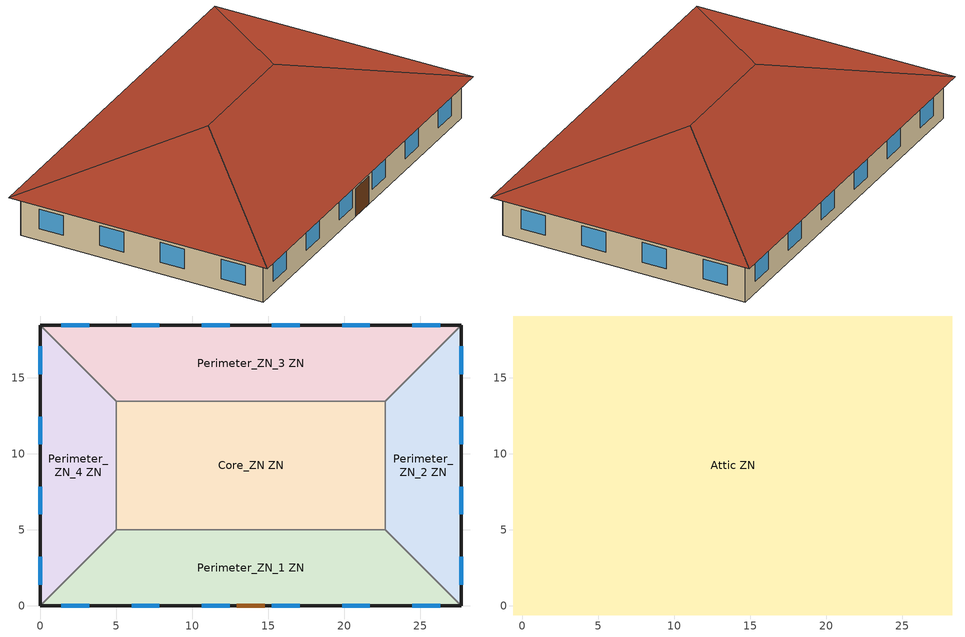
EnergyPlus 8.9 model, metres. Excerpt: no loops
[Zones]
Core_ZN ZN
 floor ground (Typical Insulated Carpeted 6in Slab Floor): 22.69,13.46 22.69,5 5,5 5,13.46 z0
 wall to Perimeter_ZN_2 ZN (Typical Interior Wall): 22.69,5 22.69,13.46 z0:3.05
 wall to Perimeter_ZN_3 ZN (Typical Interior Wall): 22.69,13.46 5,13.46 z0:3.05
 wall to Perimeter_ZN_1 ZN (Typical Interior Wall): 5,5 22.69,5 z0:3.05
 wall to Perimeter_ZN_4 ZN (Typical Interior Wall): 5,13.46 5,5 z0:3.05
Perimeter_ZN_1 ZN
 floor ground (Typical Insulated Carpeted 6in Slab Floor): 22.69,5 27.69,0 0,0 5,5 z0
 wall outside (Typical Insulated Wood Framed Exterior Wall R-11.24): 0,0 27.69,0 z0:3.05
 wall to Perimeter_ZN_2 ZN (Typical Interior Wall): 27.69,0 22.69,5 z0:3.05
 wall to Perimeter_ZN_4 ZN (Typical Interior Wall): 5,5 0,0 z0:3.05
 window (U 0.57 SHGC 0.49 Dbl Blue 6mm/6mm Air): 1.39,0 3.22,0 / 6.01,0 7.84,0 / 10.62,0 12.45,0 / 15.24,0 17.07,0 / 19.85,0 21.68,0 / 24.47,0 26.3,0 z0.9:2.42
 door (Typical Insulated Metal Door R-1.43): 12.93,0 14.76,0 z0:2.13
Perimeter_ZN_2 ZN
 floor ground (Typical Insulated Carpeted 6in Slab Floor): 27.69,18.46 27.69,0 22.69,5 22.69,13.46 z0
 wall outside (Typical Insulated Wood Framed Exterior Wall R-11.24): 27.69,0 27.69,18.46 z0:3.05
 wall to Perimeter_ZN_3 ZN (Typical Interior Wall): 27.69,18.46 22.69,13.46 z0:3.05
 window (U 0.57 SHGC 0.49 Dbl Blue 6mm/6mm Air): 27.69,1.39 27.69,3.22 / 27.69,6.01 27.69,7.84 / 27.69,10.62 27.69,12.45 / 27.69,15.24 27.69,17.07 z0.9:2.42
Perimeter_ZN_3 ZN
 floor ground (Typical Insulated Carpeted 6in Slab Floor): 27.69,18.46 22.69,13.46 5,13.46 0,18.46 z0
 wall outside (Typical Insulated Wood Framed Exterior Wall R-11.24): 27.69,18.46 0,18.46 z0:3.05
 wall to Perimeter_ZN_4 ZN (Typical Interior Wall): 0,18.46 5,13.46 z0:3.05
 window (U 0.57 SHGC 0.49 Dbl Blue 6mm/6mm Air): 26.3,18.46 24.47,18.46 / 21.68,18.46 19.85,18.46 / 17.07,18.46 15.24,18.46 / 12.45,18.46 10.62,18.46 / 7.84,18.46 6.01,18.46 / 3.22,18.46 1.39,18.46 z0.9:2.42
Perimeter_ZN_4 ZN
 floor ground (Typical Insulated Carpeted 6in Slab Floor): 0,18.46 5,13.46 5,5 0,0 z0
 wall outside (Typical Insulated Wood Framed Exterior Wall R-11.24): 0,18.46 0,0 z0:3.05
 window (U 0.57 SHGC 0.49 Dbl Blue 6mm/6mm Air): 0,17.07 0,15.24 / 0,12.45 0,10.62 / 0,7.84 0,6.01 / 0,3.22 0,1.39 z0.9:2.42
Attic ZN
 floor outside (Typical Insulated Exterior Mass Floor R-13.51): 28.29,19.06 28.29,-0.6 27.69,0 27.69,18.46 z3.05; 28.29,19.06 27.69,18.46 0,18.46 -0.6,19.06 z3.05; 27.69,0 28.29,-0.6 -0.6,-0.6 0,0 z3.05; -0.6,19.06 0,18.46 0,0 -0.6,-0.6 z3.05
 floor to Core_ZN ZN (Typical Interior Floor): 22.69,13.46 22.69,5 5,5 5,13.46 z3.05
 floor to Perimeter_ZN_2 ZN (Typical Interior Floor): 27.69,18.46 27.69,0 22.69,5 22.69,13.46 z3.05
 floor to Perimeter_ZN_3 ZN (Typical Interior Floor): 27.69,18.46 22.69,13.46 5,13.46 0,18.46 z3.05
 floor to Perimeter_ZN_1 ZN (Typical Interior Floor): 22.69,5 27.69,0 0,0 5,5 z3.05
 floor to Perimeter_ZN_4 ZN (Typical Interior Floor): 0,18.46 5,13.46 5,5 0,0 z3.05
 roof outside (Typical Wood Joist Attic Floor R-29.41): 18.46,9.23,6.33 28.29,-0.6,3.05 28.29,19.06,3.05; 18.46,9.23,6.33 28.29,19.06,3.05 -0.6,19.06,3.05 9.23,9.23,6.33; 9.23,9.23,6.33 -0.6,-0.6,3.05 28.29,-0.6,3.05 18.46,9.23,6.33; 9.23,9.23,6.33 -0.6,19.06,3.05 -0.6,-0.6,3.05
[Building]
-SmallOffice-ASHRAE 169-2006-5A created: 2018-07-06 09:27:33 -0400: North Axis {deg}=0; Terrain=City; Loads Convergence Tolerance Value=0.04; Temperature Convergence Tolerance Value {deltaC}=0.2; Solar Distribution=FullInteriorAndExterior; Maximum Number of Warmup Days=25; Minimum Number of Warmup Days=6
[Site:Location]
Chicago Ohare Intl Ap_IL_USA: Latitude {deg}=41.98; Longitude {deg}=-87.92; Time Zone {hr}=-6; Elevation {m}=201
[Site:GroundTemperature:BuildingSurface]
19.27, 19.18, 19.29, 19.59, 19.96, 22.25, 22.94, 23.08, 23.06, 20.85, 20.16, 19.63
[Site:WaterMainsTemperature]
Calculation Method=Correlation; Annual Average Outdoor Air Temperature {C}=9.925; Maximum Difference In Monthly Average Outdoor Air Temperatures {deltaC}=28.7
[SizingPeriod:DesignDay] Day of Month=21; Dry-Bulb Temperature Range Modifier Type=DefaultMultipliers; Humidity Condition Type=Wetbulb; Barometric Pressure {Pa}=98934; Rain Indicator=No; Snow Indicator=No; Daylight Saving Time Indicator=No
Name | Month | Day Type | Maximum Dry-Bulb Temperature {C} | Daily Dry-Bulb Temperature Range {deltaC} | Wetbulb or DewPoint at Maximum Dry-Bulb {C} | Wind Speed {m/s} | Wind Direction {deg} | Solar Model Indicator | ASHRAE Clear Sky Optical Depth for Beam Irradiance (taub) | ASHRAE Clear Sky Optical Depth for Diffuse Irradiance (taud) | Sky Clearness
Chicago Ohare Intl Ap Ann Clg .4% Condns DB=>MWB | 7 | SummerDesignDay | 33.3 | 10.5 | 23.7 | 5.2 | 230 | ASHRAETau | 0.455 | 2.05
Chicago Ohare Intl Ap Ann Htg 99.6% Condns DB | 1 | WinterDesignDay | -20 | 0 | -20 | 4.9 | 270 | ASHRAEClearSky |  |  | 0
[Material] Thermal Absorptance=0.9; Solar Absorptance=0.7
Name | Roughness | Thickness {m} | Conductivity {W/m-K} | Density {kg/m3} | Specific Heat {J/kg-K} | Visible Absorptance
100mm Normalweight concrete floor | MediumSmooth | 0.1016 | 2.31 | 2322 | 832 | 0.7
25mm Stucco | Smooth | 0.0254 | 0.72 | 1856 | 840 | 0.7
4 in. Normalweight Concrete Floor | MediumRough | 0.1016 | 2.31 | 2322 | 832 | 0.7
5/8 in. Gypsum Board | MediumSmooth | 0.0159 | 0.16 | 800 | 1090 | 0.7
6 in. Normalweight Concrete Floor | MediumRough | 0.1524 | 2.31 | 2322 | 832 | 0.7
F08 Metal surface | Smooth | 0.0008 | 45.28 | 7824 | 500 | 0.7
G01 13mm gypsum board | Smooth | 0.0127 | 0.16 | 800 | 1090 | 0.5
Std Wood 6inch | MediumSmooth | 0.15 | 0.12 | 540 | 1210 | 0.7
[Material:NoMass] Thermal Absorptance=0.9; Solar Absorptance=0.7
Name | Roughness | Thermal Resistance {m2-K/W} | Visible Absorptance
CP02 CARPET PAD | VeryRough | 0.21648 | 0.8
Typical Carpet Pad | Smooth | 0.21648 | 0.8
Typical Insulation R-0.58 | Smooth | 0.101875 | 0.7
Typical Insulation R-10.94 | Smooth | 1.92744 | 0.7
Typical Insulation R-27.78 | Smooth | 4.8919 | 0.7
Typical Insulation R-9.06 | Smooth | 1.59504 | 0.7
[WindowMaterial:Gas]
AIR 6MM: Gas Type=Air; Thickness {m}=0.0063
[WindowMaterial:Glazing] Optical Data Type=SpectralAverage; Thickness {m}=0.006; Infrared Transmittance at Normal Incidence=0; Front Side Infrared Hemispherical Emissivity=0.84; Back Side Infrared Hemispherical Emissivity=0.84; Conductivity {W/m-K}=0.9; Dirt Correction Factor for Solar and Visible Transmittance=1; Solar Diffusing=No
Name | Solar Transmittance at Normal Incidence | Front Side Solar Reflectance at Normal Incidence | Back Side Solar Reflectance at Normal Incidence | Visible Transmittance at Normal Incidence | Front Side Visible Reflectance at Normal Incidence | Back Side Visible Reflectance at Normal Incidence
BLUE 6MM | 0.48 | 0.05 | 0.05 | 0.57 | 0.06 | 0.06
CLEAR 6MM | 0.775 | 0.071 | 0.071 | 0.881 | 0.08 | 0.08
[Construction]
InteriorFurnishings: Std Wood 6inch
Typical Insulated Carpeted 6in Slab Floor: 6 in. Normalweight Concrete Floor, Typical Carpet Pad
Typical Insulated Exterior Mass Floor R-13.51: Typical Insulation R-10.94, 4 in. Normalweight Concrete Floor, Typical Carpet Pad
Typical Insulated Metal Door R-1.43: F08 Metal surface, Typical Insulation R-0.58
Typical Insulated Wood Framed Exterior Wall R-11.24: 25mm Stucco, 5/8 in. Gypsum Board, Typical Insulation R-9.06, 5/8 in. Gypsum Board
Typical Interior Floor: 100mm Normalweight concrete floor, CP02 CARPET PAD
Typical Interior Wall: G01 13mm gypsum board, G01 13mm gypsum board
Typical Wood Joist Attic Floor R-29.41: 5/8 in. Gypsum Board, Typical Insulation R-27.78
U 0.57 SHGC 0.49 Dbl Blue 6mm/6mm Air: BLUE 6MM, AIR 6MM, CLEAR 6MM
[Zone]
Name | Part of Total Floor Area
Attic ZN | No
Core_ZN ZN; Perimeter_ZN_1 ZN; Perimeter_ZN_2 ZN; Perimeter_ZN_3 ZN; Perimeter_ZN_4 ZN | Yes
[InternalMass] Construction=InteriorFurnishings
Name | Zone | Surface Area {m2}
Core_ZN Mass | Core_ZN ZN | 299.3148
Perimeter_ZN_1 Mass | Perimeter_ZN_1 ZN | 226.9
Perimeter_ZN_2 Mass | Perimeter_ZN_2 ZN | 134.6
Perimeter_ZN_3 Mass | Perimeter_ZN_3 ZN | 226.9
Perimeter_ZN_4 Mass | Perimeter_ZN_4 ZN | 134.6
[ZoneInfiltration:DesignFlowRate] Schedule=OfficeSmall INFIL_QUARTER_ON_SCH; Design Flow Rate Calculation Method=Flow/ExteriorArea; Flow per Exterior Surface Area {m3/s-m2}=0.00102523; Constant Term Coefficient=0; Temperature Term Coefficient=0; Velocity Term Coefficient=0.224; Velocity Squared Term Coefficient=0
Name | Zone or ZoneList
Perimeter_ZN_1 Infiltration | Perimeter_ZN_1 ZN
Perimeter_ZN_2 Infiltration | Perimeter_ZN_2 ZN
Perimeter_ZN_3 Infiltration | Perimeter_ZN_3 ZN
Perimeter_ZN_4 Infiltration | Perimeter_ZN_4 ZN
[AvailabilityManager:NightCycle] Applicability Schedule=Always On Discrete; Fan Schedule=Always On Discrete; Control Type=CycleOnAny; Thermostat Tolerance {deltaC}=1; Cycling Run Time Control Type=FixedRunTime; Cycling Run Time {s}=3600
Availability Manager Night Cycle 5; Availability Manager Night Cycle 1; Availability Manager Night Cycle 2; Availability Manager Night Cycle 3; Availability Manager Night Cycle 4
[AvailabilityManager:Scheduled] Schedule=Always On Discrete
Core_ZN ZN PSZ-AC-1 OA Sys Availability Manager; Perimeter_ZN_1 ZN PSZ-AC-2 OA Sys Availability Manager; Perimeter_ZN_2 ZN PSZ-AC-3 OA Sys Availability Manager; Perimeter_ZN_3 ZN PSZ-AC-4 OA Sys Availability Manager; Perimeter_ZN_4 ZN PSZ-AC-5 OA Sys Availability Manager
[Exterior:Lights]
NonDimming Exterior Lights Def: Schedule=OfficeSmall Exterior_Lgt_ALWAYS_ON; Design Level {W}=1634; Control Option=AstronomicalClock
[EnergyManagementSystem:GlobalVariable]
AverageBuildingTemp
[EnergyManagementSystem:Program]
AverageZoneTemps: Set SumNumerator = T0*Zn0vol + T1*Zn1vol + T2*Zn2vol + T3*Zn3vol + T4*Zn4vol; Set SumDenominator = Zn0vol + Zn1vol + Zn2vol + Zn3vol + Zn4vol; Set AverageBuildingTemp = SumNumerator / SumDenominator
[EnergyManagementSystem:ProgramCallingManager]
Average Building Temperature: EndOfZoneTimestepBeforeZoneReporting; AverageZoneTemps
[EnergyManagementSystem:OutputVariable]
Weighted Average Building Zone Air Temperature: EMS Variable=AverageBuildingTemp; Type of Data in Variable=Averaged; Update Frequency=ZoneTimeStep; Units=C
[Schedule:Day:Interval]
OfficeSmall Exterior_Lgt_ALWAYS_ON Default; OfficeSmall Exterior_Lgt_ALWAYS_ON Summer Design Day; OfficeSmall Exterior_Lgt_ALWAYS_ON Winter Design Day; OfficeSmall INFIL_QUARTER_ON_SCH Default: No, 24:00, 1
OfficeSmall INFIL_QUARTER_ON_SCH SmrDsn|Wkdy Day; OfficeSmall INFIL_QUARTER_ON_SCH Summer Design Day: No, 07:00, 1, 19:00, 0.25, 24:00, 1
OfficeSmall INFIL_QUARTER_ON_SCH Winter Design Day; OfficeSmall INFIL_QUARTER_ON_SCH WntrDsn|Sat Day: No, 07:00, 1, 18:00, 0.25, 24:00, 1
[Schedule:Week:Daily]
OfficeSmall Exterior_Lgt_ALWAYS_ON Week Rule - Jan1-Dec31: OfficeSmall Exterior_Lgt_ALWAYS_ON Default, OfficeSmall Exterior_Lgt_ALWAYS_ON Default, OfficeSmall Exterior_Lgt_ALWAYS_ON Default, OfficeSmall Exterior_Lgt_ALWAYS_ON Default, OfficeSmall Exterior_Lgt_ALWAYS_ON Default, OfficeSmall Exterior_Lgt_ALWAYS_ON Default, OfficeSmall Exterior_Lgt_ALWAYS_ON Default, OfficeSmall Exterior_Lgt_ALWAYS_ON Default, OfficeSmall Exterior_Lgt_ALWAYS_ON Summer Design Day, OfficeSmall Exterior_Lgt_ALWAYS_ON Winter Design Day, OfficeSmall Exterior_Lgt_ALWAYS_ON Default, OfficeSmall Exterior_Lgt_ALWAYS_ON Default
OfficeSmall INFIL_QUARTER_ON_SCH Week Rule - Jan1-Dec31: OfficeSmall INFIL_QUARTER_ON_SCH Default, OfficeSmall INFIL_QUARTER_ON_SCH SmrDsn|Wkdy Day, OfficeSmall INFIL_QUARTER_ON_SCH SmrDsn|Wkdy Day, OfficeSmall INFIL_QUARTER_ON_SCH SmrDsn|Wkdy Day, OfficeSmall INFIL_QUARTER_ON_SCH SmrDsn|Wkdy Day, OfficeSmall INFIL_QUARTER_ON_SCH SmrDsn|Wkdy Day, OfficeSmall INFIL_QUARTER_ON_SCH WntrDsn|Sat Day, OfficeSmall INFIL_QUARTER_ON_SCH Default, OfficeSmall INFIL_QUARTER_ON_SCH Summer Design Day, OfficeSmall INFIL_QUARTER_ON_SCH Winter Design Day, OfficeSmall INFIL_QUARTER_ON_SCH Default, OfficeSmall INFIL_QUARTER_ON_SCH Default
[Schedule:Year]
OfficeSmall Exterior_Lgt_ALWAYS_ON: OfficeSmall Exterior_Lgt_ALWAYS_ON Week Rule - Jan1-Dec31, 1, 1, 12, 31
OfficeSmall INFIL_QUARTER_ON_SCH: OfficeSmall INFIL_QUARTER_ON_SCH Week Rule - Jan1-Dec31, 1, 1, 12, 31
[Schedule:Constant]
Always On Discrete: Hourly Value=1
